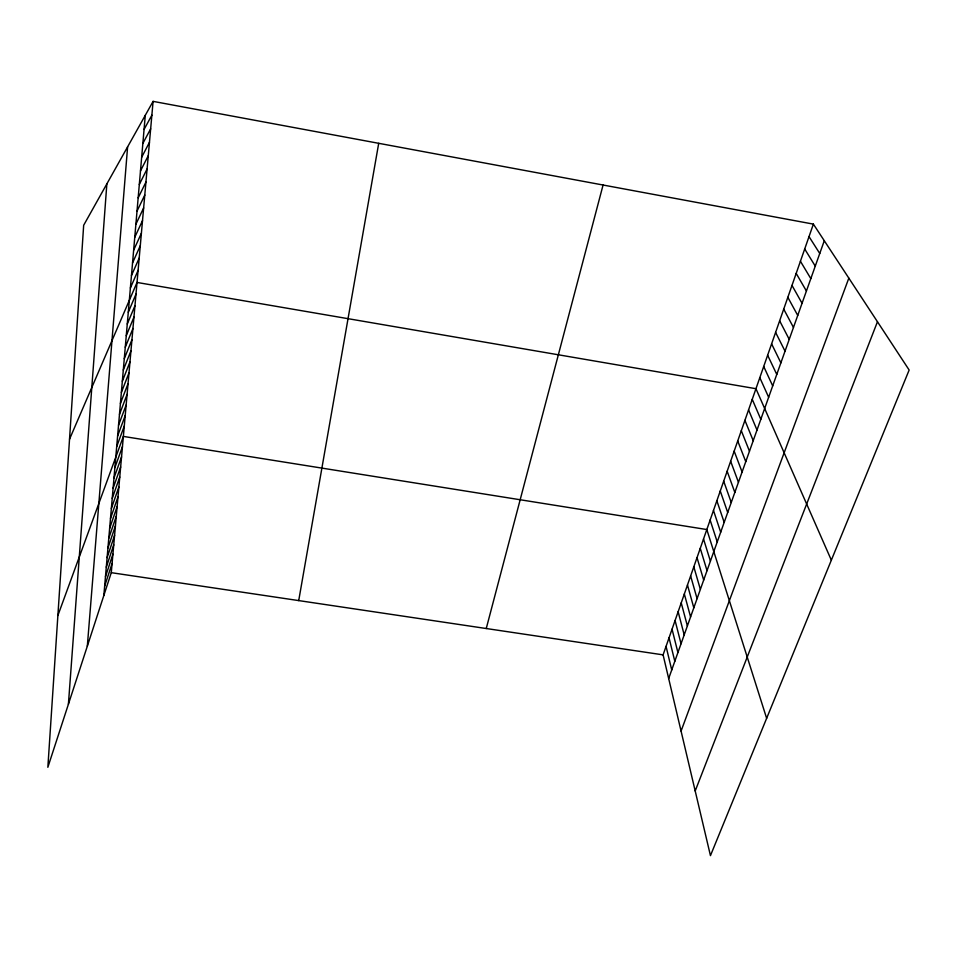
<?xml version="1.0" encoding="UTF-8"?>
<svg xmlns="http://www.w3.org/2000/svg" width="957" height="957" viewBox="0 0 957 957"><rect width="100%" height="100%" fill="white"/><g stroke="black" fill="none" stroke-linecap="round" stroke-linejoin="round"><path stroke-width="1.44" d="M68.402 704.22L106.849 183.9M87.326 646.142L127.604 146.852M103.846 595.445L145.285 115.307M153.096 101.37L83.666 225.254L47.85 767.299L111.275 572.669L153.096 101.37L813.378 224.117L909.15 370.024L710.453 855.63L663.093 654.863L813.378 224.117M298.716 600.589L378.709 143.311M486.252 628.522L603.077 185.024M104.66 586.103L112.089 563.458M105.473 576.688L112.914 554.163M106.287 567.19L113.751 544.808M107.112 557.62L114.589 535.358M107.95 547.954L115.426 525.848M108.787 538.217L116.276 516.242M109.636 528.396L117.137 506.564M110.498 518.479L118.01 496.791M111.359 508.478L118.883 486.946M112.232 498.394L119.757 477.017M113.105 488.214L120.654 466.992M668.68 678.537L824.288 240.733M113.991 477.95L121.551 456.896M114.888 467.59L122.448 446.704M57.887 615.495L123.369 436.416L706.816 529.544L766.641 718.312M116.694 446.596L124.29 426.044M681.073 731.064L848.835 278.128M117.615 435.961L125.211 415.589M118.536 425.219L126.145 405.026M119.481 414.393L127.09 394.38M120.415 403.459L128.047 383.637M121.372 392.418L129.016 372.799M695.201 790.961L877.461 321.743M122.329 381.281L129.985 361.866M123.297 370.048L130.965 350.824M124.278 358.708L131.946 339.687M125.271 347.259L132.951 328.454M126.264 335.704L133.956 317.102M127.269 324.028L134.973 305.666M128.286 312.257L135.99 294.11M69.526 439.227L137.03 282.447L755.958 388.709L831.346 560.168M130.379 287.997L138.107 270.329M131.468 275.508L139.196 258.079M132.556 262.888L140.284 245.722M133.645 250.148L141.397 233.245M134.758 237.276L142.509 220.636M135.882 224.273L143.646 207.908M137.018 211.138L144.782 195.049M138.167 197.872L145.942 182.069M139.315 184.462L147.103 168.958M140.488 170.92L148.275 155.704M141.672 157.235L149.459 142.33M142.868 143.406L150.668 128.812M144.064 129.434L151.876 115.163M111.275 572.669L663.093 654.863M809.024 236.618L819.754 253.485M804.705 248.987L815.256 266.118M800.423 261.249L810.818 278.631M796.188 273.391L806.416 291.012M792.001 285.413L802.05 303.273M787.838 297.328L797.731 315.427M783.723 309.123L793.461 327.45M779.644 320.81L789.226 339.364M775.601 332.39L785.039 351.159M771.605 343.862L780.876 362.847M767.634 355.238L776.773 374.426M763.71 366.495L772.694 385.886M759.81 377.656L768.65 397.251M752.25 399.344L760.815 419.322M748.565 409.883L756.999 430.04M744.917 420.338L753.219 440.675M741.304 430.698L749.475 451.202M737.727 440.974L745.766 461.645M734.175 451.154L742.094 471.992M730.646 461.25L738.445 482.244M727.153 471.251L734.832 492.412M723.695 481.18L731.256 502.485M720.262 491.013L727.703 512.473M716.853 500.774L724.186 522.378M713.479 510.44L720.693 532.2M710.13 520.034L717.236 541.937M703.527 538.982L710.405 561.149M700.261 548.337L707.032 570.647M697.019 557.62L703.682 580.05M693.813 566.819L700.368 589.38M690.631 575.947L697.079 598.627M687.473 585.002L693.813 607.803M684.339 593.986L690.583 616.906M681.228 602.886L687.377 625.926M678.142 611.726L684.195 634.874M675.08 620.495L681.037 643.75M672.053 629.192L677.915 652.554M669.039 637.817L674.805 661.287M666.06 646.382L671.73 669.948"/></g></svg>
